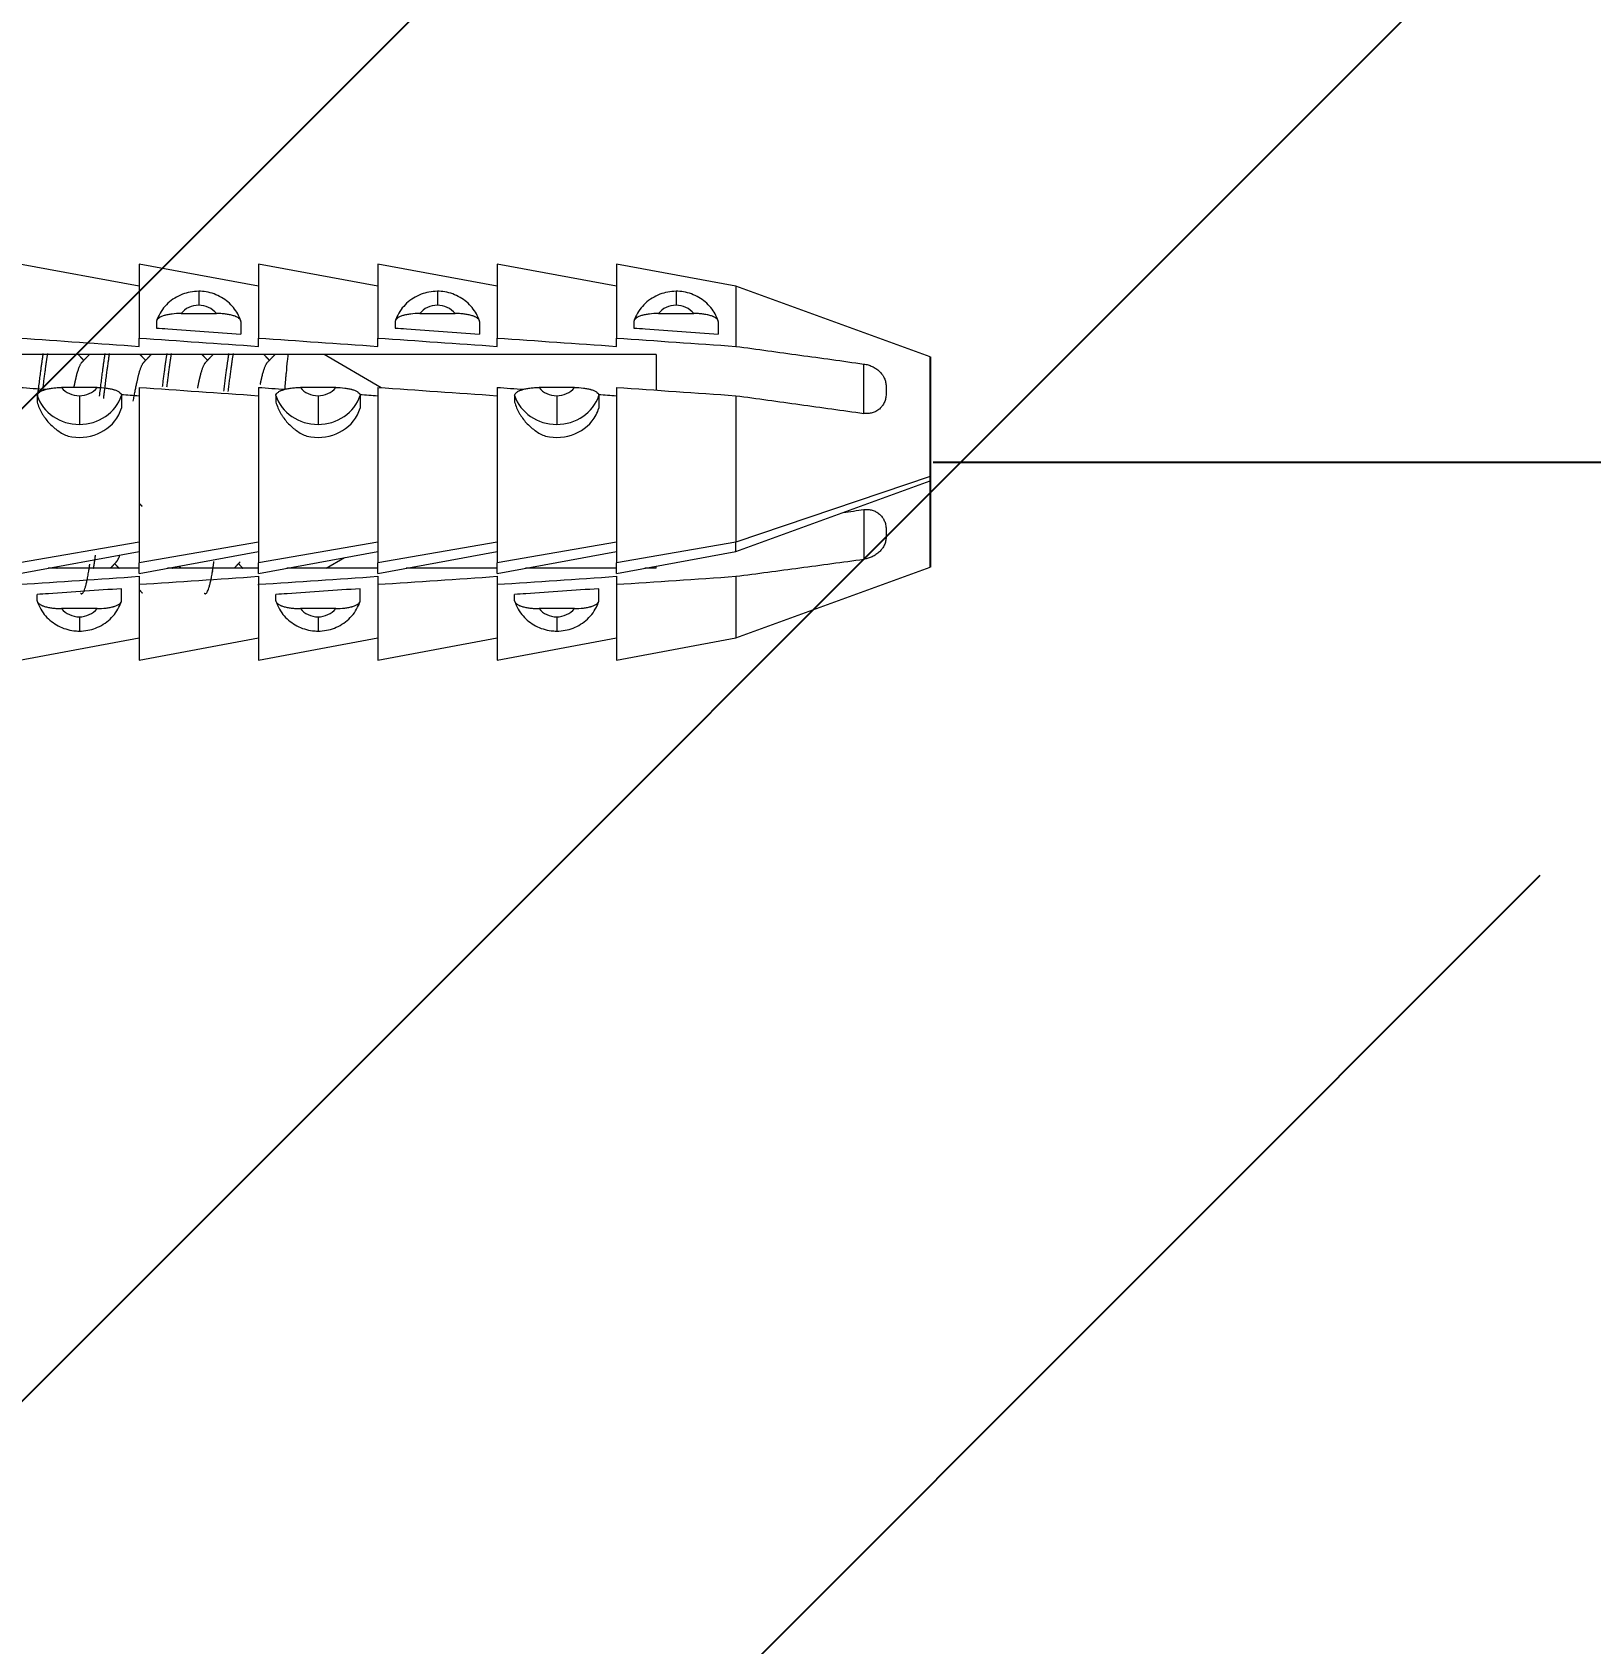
# Model space of a CAD drawing. Header units: millimetres. Extents: x 2433 to 4809, y -10272 to -6912.
# Drawn here: x 4413.46 to 4448.72, y -8231.34 to -8194.9 of the extents above; entities that cross this region are included whole.
import ezdxf

# ---------------------------------------------------------------- set-up
doc = ezdxf.new("R2010")
doc.units = ezdxf.units.MM
doc.layers.add('DIM', color=3, linetype='Continuous', lineweight=13)
doc.layers.add('hatch', color=2, linetype='Continuous')
doc.styles.add('ARIAL', font='arial.ttf')
doc.dimstyles.get("Standard").update_dxf_attribs({"dimtxt": 15, "dimasz": 15, "dimexe": 0.18, "dimexo": 0.0625, "dimgap": 4, "dimtad": 0, "dimtih": 1, "dimtoh": 1, "dimdec": 1, "dimdsep": 46, "dimtxsty": 'ARIAL', "dimcen": 0, "dimclrd": 3, "dimclre": 3, "dimclrt": 3, "dimadec": 0, "dimazin": 0, "dimtfac": 1, "dimtdec": 1, "dimtofl": 0, "dimtmove": 0, "dimatfit": 3, "dimfxl": 1, "dimtolj": 1, "dimtzin": 0, "dimarcsym": 0})

# ---------------------------------------------------------------- blocks, each defined once
blk = doc.blocks.new('*D53')
at = {"layer": 'Defpoints', "color": 0, "transparency": 16777216}
for p in [(4433.773, -8204.616), (4585.759, -8204.616), (4446.11, -9085.717)]:
    blk.add_point(p, dxfattribs=at)
at = {"layer": 'DIM', "color": 3, "lineweight": -2, "transparency": 16777216}
for p, q in [((4433.836, -8204.616), (4585.939, -8204.616)), ((4585.759, -8222.616), (4585.759, -8630.976)), ((4585.759, -9067.717), (4585.759, -8659.357)), ((4446.172, -9085.717), (4585.939, -9085.717))]:
    blk.add_line(p, q, dxfattribs=at)
at = {"layer": 'DIM', "color": 3, "transparency": 16777216}
for points in [[(4582.759, -8222.616), (4588.759, -8222.616), (4585.759, -8204.616)], [(4582.759, -9067.717), (4588.759, -9067.717), (4585.759, -9085.717)]]:
    blk.add_solid(points, dxfattribs=at)
at = {"layer": 'DIM', "color": 3, "transparency": 16777216, "insert": (4585.759, -8645.167), "char_height": 18, "attachment_point": 5, "style": 'ARIAL'}
blk.add_mtext('\\A1;881', dxfattribs=at)

msp = doc.modelspace()

# ---------------------------------------------------------------- hatches: boundary and pattern name
at = {"layer": 'hatch'}
h = msp.add_hatch(dxfattribs=at)
h.set_pattern_fill('ANSI31', color=256, scale=5)
h.set_pattern_definition([(45, (-10739.184, -4407.476), (-11.22532, 11.22532), [])])
h.paths.add_polyline_path([(4397.573, -9941.356), (4447.573, -9941.356), (4447.573, -7870.79), (4397.573, -7870.79)])

# ---------------------------------------------------------------- linework, layer by layer
at = {"linetype": 'Continuous', "lineweight": 18, "extrusion": (-1, -2.22045e-16, 0)}
for p, q in [((4415.873, -8200.638), (4413.173, -8200.138)), ((4415.873, -8200.138), (4415.873, -8201.813)), ((4418.573, -8200.638), (4415.873, -8200.138)), ((4418.573, -8200.138), (4418.573, -8201.813)), ((4421.273, -8200.638), (4418.573, -8200.138)), ((4421.273, -8200.138), (4421.273, -8201.813)), ((4423.973, -8200.638), (4421.273, -8200.138)), ((4423.973, -8200.138), (4423.973, -8201.813)), ((4426.673, -8200.638), (4423.973, -8200.138)), ((4426.673, -8200.138), (4426.673, -8201.813)), ((4429.373, -8200.638), (4426.673, -8200.138)), ((4429.373, -8200.638), (4429.373, -8202)), ((4433.773, -8202.238), (4429.373, -8200.638)), ((4416.269, -8201.441), (4416.269, -8201.586)), ((4416.823, -8201.258), (4417.623, -8201.258)), ((4418.177, -8201.441), (4418.177, -8201.721)), ((4421.669, -8201.441), (4421.669, -8201.586)), ((4422.223, -8201.258), (4423.023, -8201.258)), ((4423.577, -8201.441), (4423.577, -8201.721)), ((4427.069, -8201.441), (4427.069, -8201.586)), ((4427.623, -8201.258), (4428.423, -8201.258)), ((4428.977, -8201.441), (4428.977, -8201.721)), ((4415.873, -8202), (4415.873, -8201.813)), ((4418.573, -8202), (4418.573, -8201.813)), ((4421.273, -8202), (4421.273, -8201.813)), ((4423.973, -8202), (4423.973, -8201.813)), ((4426.673, -8202), (4426.673, -8201.813)), ((4427.573, -8202.188), (4404.573, -8202.188)), ((4421.355, -8202.935), (4420.062, -8202.188)), ((4427.573, -8202.188), (4427.573, -8202.991)), ((4433.773, -8204.94), (4433.773, -8202.238)), ((4414.923, -8202.932), (4414.123, -8202.932)), ((4415.873, -8202.929), (4415.873, -8206.893)), ((4418.573, -8202.929), (4418.573, -8206.893)), ((4420.323, -8202.932), (4419.523, -8202.932)), ((4421.273, -8202.929), (4421.273, -8206.893)), ((4423.973, -8202.929), (4423.973, -8206.893)), ((4425.723, -8202.932), (4424.923, -8202.932)), ((4426.673, -8202.929), (4426.673, -8206.893)), ((4432.773, -8202.898), (4432.773, -8203.084)), ((4413.569, -8203.115), (4413.569, -8203.26)), ((4415.477, -8203.115), (4415.477, -8203.395)), ((4418.969, -8203.115), (4418.969, -8203.26)), ((4420.877, -8203.115), (4420.877, -8203.395)), ((4424.369, -8203.115), (4424.369, -8203.26)), ((4426.277, -8203.115), (4426.277, -8203.395)), ((4429.373, -8203.116), (4429.373, -8206.428)), ((4429.373, -8206.638), (4433.773, -8205.038)), ((4433.773, -8204.94), (4433.773, -8205.038)), ((4433.773, -8206.994), (4433.773, -8205.038)), ((4432.773, -8206.127), (4432.773, -8206.314)), ((4429.373, -8206.638), (4429.373, -8206.428)), ((4413.173, -8207.138), (4415.873, -8206.638)), ((4415.873, -8207.138), (4418.573, -8206.638)), ((4415.873, -8207.138), (4415.873, -8206.893)), ((4418.573, -8207.138), (4421.273, -8206.638)), ((4418.573, -8207.138), (4418.573, -8206.893)), ((4420.106, -8207.019), (4420.525, -8206.776)), ((4421.273, -8207.138), (4423.973, -8206.638)), ((4421.273, -8207.138), (4421.273, -8206.893)), ((4423.973, -8207.138), (4426.673, -8206.638)), ((4423.973, -8207.138), (4423.973, -8206.893)), ((4426.673, -8207.138), (4429.373, -8206.638)), ((4426.673, -8207.138), (4426.673, -8206.893)), ((4415.873, -8207.019), (4413.817, -8207.019)), ((4415.873, -8207.201), (4415.873, -8207.382)), ((4418.573, -8207.019), (4416.517, -8207.019)), ((4418.573, -8207.201), (4418.573, -8207.382)), ((4421.273, -8207.019), (4419.217, -8207.019)), ((4421.273, -8207.201), (4421.273, -8207.382)), ((4423.973, -8207.019), (4421.917, -8207.019)), ((4423.973, -8207.201), (4423.973, -8207.382)), ((4426.673, -8207.019), (4424.617, -8207.019)), ((4426.673, -8207.201), (4426.673, -8207.382)), ((4427.573, -8207.019), (4427.317, -8207.019)), ((4427.573, -8207.019), (4427.573, -8206.971)), ((4429.373, -8208.594), (4433.773, -8206.994)), ((4429.373, -8207.201), (4429.373, -8208.594)), ((4413.569, -8207.752), (4413.569, -8207.612)), ((4415.477, -8207.752), (4415.477, -8207.481)), ((4415.873, -8207.382), (4415.873, -8209.094)), ((4418.573, -8207.382), (4418.573, -8209.094)), ((4418.969, -8207.752), (4418.969, -8207.612)), ((4420.877, -8207.752), (4420.877, -8207.481)), ((4421.273, -8207.382), (4421.273, -8209.094)), ((4423.973, -8207.382), (4423.973, -8209.094)), ((4424.369, -8207.752), (4424.369, -8207.612)), ((4426.277, -8207.752), (4426.277, -8207.481)), ((4426.673, -8207.382), (4426.673, -8209.094)), ((4414.923, -8207.93), (4414.123, -8207.93)), ((4420.323, -8207.93), (4419.523, -8207.93)), ((4425.723, -8207.93), (4424.923, -8207.93)), ((4413.173, -8209.094), (4415.873, -8208.594)), ((4415.873, -8209.094), (4418.573, -8208.594)), ((4418.573, -8209.094), (4421.273, -8208.594)), ((4421.273, -8209.094), (4423.973, -8208.594)), ((4423.973, -8209.094), (4426.673, -8208.594)), ((4426.673, -8209.094), (4429.373, -8208.594))]:
    msp.add_line(p, q, dxfattribs=at)
at = {"linetype": 'Continuous', "lineweight": 13, "extrusion": (-1, -2.22045e-16, 0)}
for p, q in [((4417.223, -8200.755), (4417.223, -8201.072)), ((4422.623, -8200.755), (4422.623, -8201.072)), ((4428.023, -8200.755), (4428.023, -8201.072)), ((4432.273, -8203.516), (4432.273, -8202.4)), ((4414.523, -8203.118), (4414.523, -8203.767)), ((4419.923, -8203.118), (4419.923, -8203.767)), ((4425.323, -8203.118), (4425.323, -8203.767)), ((4433.773, -8204.94), (4429.373, -8206.428)), ((4432.273, -8205.692), (4432.273, -8206.813)), ((4415.873, -8206.428), (4413.173, -8206.893)), ((4418.573, -8206.428), (4415.873, -8206.893)), ((4421.273, -8206.428), (4418.573, -8206.893)), ((4423.973, -8206.428), (4421.273, -8206.893)), ((4426.673, -8206.428), (4423.973, -8206.893)), ((4429.373, -8206.428), (4426.673, -8206.893)), ((4414.523, -8208.117), (4414.523, -8208.439)), ((4419.923, -8208.117), (4419.923, -8208.439)), ((4425.323, -8208.117), (4425.323, -8208.439))]:
    msp.add_line(p, q, dxfattribs=at)
at = {"color": 6}
msp.add_line((4433.773, -8202.238), (4433.773, -8206.994), dxfattribs=at)
at = {"linetype": 'Continuous', "lineweight": 13}
for centre, major_axis, ratio, start_param, end_param in [((4417.223, -8201.537), (-0.5, 0), 0.930053, 4.712389, 5.639684), ((4417.223, -8201.537), (-0.5, 0), 0.930053, 3.785094, 4.712389), ((4422.623, -8201.537), (-0.5, 0), 0.930053, 4.712389, 5.639684), ((4422.623, -8201.537), (-0.5, 0), 0.930053, 3.785094, 4.712389), ((4428.023, -8201.537), (-0.5, 0), 0.930053, 4.712389, 5.639684), ((4428.023, -8201.537), (-0.5, 0), 0.930053, 3.785094, 4.712389), ((4414.523, -8202.653), (-0.5, 0), 0.930053, 0.643501, 1.570796), ((4414.523, -8202.653), (-0.5, 0), 0.930053, 1.570796, 2.498092), ((4419.923, -8202.653), (-0.5, 0), 0.930053, 0.643501, 1.570796), ((4419.923, -8202.653), (-0.5, 0), 0.930053, 1.570796, 2.498092), ((4425.323, -8202.653), (-0.5, 0), 0.930053, 0.643501, 1.570796), ((4425.323, -8202.653), (-0.5, 0), 0.930053, 1.570796, 2.498092), ((4414.523, -8207.65), (0.5, 0), 0.934495, 3.785094, 4.712389), ((4414.523, -8207.65), (0.5, 0), 0.934495, 4.712389, 5.639684), ((4419.923, -8207.65), (0.5, 0), 0.934495, 3.785094, 4.712389), ((4419.923, -8207.65), (0.5, 0), 0.934495, 4.712389, 5.639684), ((4425.323, -8207.65), (0.5, 0), 0.934495, 3.785094, 4.712389), ((4425.323, -8207.65), (0.5, 0), 0.934495, 4.712389, 5.639684)]:
    msp.add_ellipse(centre, major_axis=major_axis, ratio=ratio, start_param=start_param, end_param=end_param, dxfattribs=at)
at = {"linetype": 'Continuous', "lineweight": 18}
for centre, major_axis, start_param, end_param in [((4414.523, -8202.836), (1, 0), 3.446285, 4.712389), ((4414.523, -8202.836), (1, 0), 4.712389, 5.978493), ((4419.923, -8202.836), (1, 0), 3.446285, 4.712389), ((4419.923, -8202.836), (1, 0), 4.712389, 5.978493), ((4425.323, -8202.836), (1, 0), 3.446285, 4.712389), ((4425.323, -8202.836), (1, 0), 4.712389, 5.978493), ((4414.523, -8203.13), (-1, 0), 1.316173, 2.673058), ((4419.923, -8203.13), (-1, 0), 1.316173, 2.673058), ((4425.323, -8203.13), (-1, 0), 1.316173, 2.673058)]:
    msp.add_ellipse(centre, major_axis=major_axis, ratio=0.930053, start_param=start_param, end_param=end_param, dxfattribs=at)
for points, knots in [([(4417.223, -8200.755), (4417.092, -8200.757), (4416.845, -8200.802), (4416.51, -8201.007), (4416.338, -8201.248), (4416.281, -8201.396), (4416.27, -8201.428)], [0, 0, 0, 0, 0.300257, 0.610351, 0.919568, 1, 1, 1, 1]), ([(4418.176, -8201.428), (4418.137, -8201.314), (4418.026, -8201.11), (4417.747, -8200.872), (4417.458, -8200.77), (4417.28, -8200.755), (4417.223, -8200.755)], [0, 0, 0, 0, 0.280795, 0.569643, 0.864674, 1, 1, 1, 1]), ([(4422.623, -8200.755), (4422.492, -8200.757), (4422.245, -8200.802), (4421.91, -8201.007), (4421.738, -8201.248), (4421.681, -8201.396), (4421.67, -8201.428)], [0, 0, 0, 0, 0.300257, 0.610351, 0.919568, 1, 1, 1, 1]), ([(4423.576, -8201.428), (4423.537, -8201.314), (4423.426, -8201.11), (4423.147, -8200.872), (4422.858, -8200.77), (4422.68, -8200.755), (4422.623, -8200.755)], [0, 0, 0, 0, 0.280795, 0.569643, 0.864674, 1, 1, 1, 1]), ([(4428.023, -8200.755), (4427.892, -8200.757), (4427.645, -8200.802), (4427.31, -8201.007), (4427.138, -8201.248), (4427.081, -8201.396), (4427.07, -8201.428)], [0, 0, 0, 0, 0.300257, 0.610351, 0.919568, 1, 1, 1, 1]), ([(4428.976, -8201.428), (4428.937, -8201.314), (4428.826, -8201.11), (4428.547, -8200.872), (4428.258, -8200.77), (4428.08, -8200.755), (4428.023, -8200.755)], [0, 0, 0, 0, 0.280795, 0.569643, 0.864674, 1, 1, 1, 1]), ([(4416.823, -8201.258), (4416.753, -8201.258), (4416.685, -8201.261), (4416.603, -8201.271), (4416.586, -8201.274), (4416.555, -8201.279), (4416.524, -8201.284), (4416.494, -8201.291), (4416.473, -8201.297), (4416.466, -8201.299), (4416.452, -8201.302), (4416.446, -8201.304), (4416.413, -8201.315), (4416.389, -8201.324), (4416.358, -8201.339), (4416.348, -8201.345), (4416.334, -8201.353), (4416.33, -8201.356), (4416.322, -8201.361), (4416.318, -8201.364), (4416.3, -8201.379), (4416.288, -8201.391), (4416.277, -8201.409), (4416.274, -8201.416), (4416.27, -8201.429), (4416.269, -8201.435), (4416.269, -8201.441)], [0, 0, 0, 0, 0.25, 0.25, 0.3125, 0.3125, 0.375, 0.4375, 0.4375, 0.46875, 0.46875, 0.5, 0.5, 0.625, 0.625, 0.6875, 0.6875, 0.71875, 0.71875, 0.75, 0.75, 0.875, 0.875, 0.9375, 0.9375, 1, 1, 1, 1]), ([(4418.177, -8201.441), (4418.177, -8201.429), (4418.173, -8201.416), (4418.162, -8201.397), (4418.158, -8201.391), (4418.146, -8201.379), (4418.14, -8201.373), (4418.118, -8201.356), (4418.1, -8201.345), (4418.074, -8201.332), (4418.068, -8201.33), (4418.057, -8201.325), (4418.04, -8201.318), (4418.009, -8201.307), (4417.981, -8201.299), (4417.953, -8201.291), (4417.938, -8201.288), (4417.893, -8201.279), (4417.861, -8201.273), (4417.812, -8201.267), (4417.795, -8201.266), (4417.761, -8201.263), (4417.744, -8201.261), (4417.693, -8201.259), (4417.658, -8201.258), (4417.623, -8201.258)], [0, 0, 0, 0, 0.125, 0.125, 0.1875, 0.1875, 0.25, 0.25, 0.375, 0.375, 0.40625, 0.40625, 0.4375, 0.5, 0.5625, 0.5625, 0.625, 0.625, 0.75, 0.75, 0.8125, 0.8125, 0.875, 0.875, 1, 1, 1, 1]), ([(4422.223, -8201.258), (4422.153, -8201.258), (4422.085, -8201.261), (4422.003, -8201.271), (4421.986, -8201.274), (4421.955, -8201.279), (4421.924, -8201.284), (4421.894, -8201.291), (4421.873, -8201.297), (4421.866, -8201.299), (4421.852, -8201.302), (4421.846, -8201.304), (4421.813, -8201.315), (4421.789, -8201.324), (4421.758, -8201.339), (4421.748, -8201.345), (4421.734, -8201.353), (4421.73, -8201.356), (4421.722, -8201.361), (4421.718, -8201.364), (4421.7, -8201.379), (4421.688, -8201.391), (4421.677, -8201.409), (4421.674, -8201.416), (4421.67, -8201.429), (4421.669, -8201.435), (4421.669, -8201.441)], [0, 0, 0, 0, 0.25, 0.25, 0.3125, 0.3125, 0.375, 0.4375, 0.4375, 0.46875, 0.46875, 0.5, 0.5, 0.625, 0.625, 0.6875, 0.6875, 0.71875, 0.71875, 0.75, 0.75, 0.875, 0.875, 0.9375, 0.9375, 1, 1, 1, 1]), ([(4423.577, -8201.441), (4423.577, -8201.429), (4423.573, -8201.416), (4423.562, -8201.397), (4423.558, -8201.391), (4423.546, -8201.379), (4423.54, -8201.373), (4423.518, -8201.356), (4423.5, -8201.345), (4423.474, -8201.332), (4423.468, -8201.33), (4423.457, -8201.325), (4423.44, -8201.318), (4423.409, -8201.307), (4423.381, -8201.299), (4423.353, -8201.291), (4423.338, -8201.288), (4423.293, -8201.279), (4423.261, -8201.273), (4423.212, -8201.267), (4423.195, -8201.266), (4423.161, -8201.263), (4423.144, -8201.261), (4423.093, -8201.259), (4423.058, -8201.258), (4423.023, -8201.258)], [0, 0, 0, 0, 0.125, 0.125, 0.1875, 0.1875, 0.25, 0.25, 0.375, 0.375, 0.40625, 0.40625, 0.4375, 0.5, 0.5625, 0.5625, 0.625, 0.625, 0.75, 0.75, 0.8125, 0.8125, 0.875, 0.875, 1, 1, 1, 1]), ([(4427.623, -8201.258), (4427.553, -8201.258), (4427.485, -8201.261), (4427.403, -8201.271), (4427.386, -8201.274), (4427.355, -8201.279), (4427.324, -8201.284), (4427.294, -8201.291), (4427.273, -8201.297), (4427.266, -8201.299), (4427.252, -8201.302), (4427.246, -8201.304), (4427.213, -8201.315), (4427.189, -8201.324), (4427.158, -8201.339), (4427.148, -8201.345), (4427.134, -8201.353), (4427.13, -8201.356), (4427.122, -8201.361), (4427.118, -8201.364), (4427.1, -8201.379), (4427.088, -8201.391), (4427.077, -8201.409), (4427.074, -8201.416), (4427.07, -8201.429), (4427.069, -8201.435), (4427.069, -8201.441)], [0, 0, 0, 0, 0.25, 0.25, 0.3125, 0.3125, 0.375, 0.4375, 0.4375, 0.46875, 0.46875, 0.5, 0.5, 0.625, 0.625, 0.6875, 0.6875, 0.71875, 0.71875, 0.75, 0.75, 0.875, 0.875, 0.9375, 0.9375, 1, 1, 1, 1]), ([(4428.977, -8201.441), (4428.977, -8201.429), (4428.973, -8201.416), (4428.962, -8201.397), (4428.958, -8201.391), (4428.946, -8201.379), (4428.94, -8201.373), (4428.918, -8201.356), (4428.9, -8201.345), (4428.874, -8201.332), (4428.868, -8201.33), (4428.857, -8201.325), (4428.84, -8201.318), (4428.809, -8201.307), (4428.781, -8201.299), (4428.753, -8201.291), (4428.738, -8201.288), (4428.693, -8201.279), (4428.661, -8201.273), (4428.612, -8201.267), (4428.595, -8201.266), (4428.561, -8201.263), (4428.544, -8201.261), (4428.493, -8201.259), (4428.458, -8201.258), (4428.423, -8201.258)], [0, 0, 0, 0, 0.125, 0.125, 0.1875, 0.1875, 0.25, 0.25, 0.375, 0.375, 0.40625, 0.40625, 0.4375, 0.5, 0.5625, 0.5625, 0.625, 0.625, 0.75, 0.75, 0.8125, 0.8125, 0.875, 0.875, 1, 1, 1, 1]), ([(4416.269, -8201.586), (4416.354, -8201.592), (4416.439, -8201.598), (4417.075, -8201.643), (4417.626, -8201.682), (4418.177, -8201.721)], [0, 0, 0, 0, 0.133394, 0.133394, 1, 1, 1, 1]), ([(4421.669, -8201.586), (4421.754, -8201.592), (4421.839, -8201.598), (4422.475, -8201.643), (4423.026, -8201.682), (4423.577, -8201.721)], [0, 0, 0, 0, 0.133394, 0.133394, 1, 1, 1, 1]), ([(4427.069, -8201.586), (4427.154, -8201.592), (4427.239, -8201.598), (4427.875, -8201.643), (4428.426, -8201.682), (4428.977, -8201.721)], [0, 0, 0, 0, 0.133394, 0.133394, 1, 1, 1, 1]), ([(4419.242, -8202.188), (4419.241, -8202.193), (4419.241, -8202.199), (4419.235, -8202.243), (4419.231, -8202.284), (4419.218, -8202.413), (4419.209, -8202.506), (4419.197, -8202.632), (4419.195, -8202.658), (4419.19, -8202.71), (4419.188, -8202.737), (4419.181, -8202.817), (4419.176, -8202.882), (4419.17, -8202.949), (4419.169, -8202.96)], [0, 0, 0, 0, 0.025694, 0.025694, 0.213241, 0.213241, 0.588334, 0.588334, 0.682108, 0.682108, 0.775881, 0.775881, 0.963428, 1, 1, 1, 1]), ([(4429.373, -8202), (4429.857, -8202.066), (4430.341, -8202.132), (4431.308, -8202.265), (4431.791, -8202.332), (4432.273, -8202.4)], [0, 0, 0, 0, 0.5, 0.5, 1, 1, 1, 1]), ([(4432.273, -8202.4), (4432.305, -8202.404), (4432.336, -8202.411), (4432.382, -8202.425), (4432.398, -8202.43), (4432.428, -8202.442), (4432.444, -8202.448), (4432.489, -8202.469), (4432.518, -8202.485), (4432.559, -8202.513), (4432.572, -8202.523), (4432.598, -8202.543), (4432.611, -8202.554), (4432.646, -8202.588), (4432.667, -8202.612), (4432.691, -8202.645), (4432.696, -8202.651), (4432.704, -8202.665), (4432.717, -8202.685), (4432.735, -8202.72), (4432.746, -8202.748), (4432.756, -8202.778), (4432.76, -8202.793), (4432.77, -8202.837), (4432.773, -8202.868), (4432.773, -8202.898)], [0, 0, 0, 0, 0.125, 0.125, 0.1875, 0.1875, 0.25, 0.25, 0.375, 0.375, 0.4375, 0.4375, 0.5, 0.5, 0.625, 0.625, 0.65625, 0.65625, 0.6875, 0.75, 0.8125, 0.8125, 0.875, 0.875, 1, 1, 1, 1]), ([(4413.569, -8203.115), (4413.569, -8203.103), (4413.573, -8203.09), (4413.584, -8203.071), (4413.589, -8203.065), (4413.6, -8203.053), (4413.607, -8203.047), (4413.629, -8203.03), (4413.646, -8203.019), (4413.673, -8203.006), (4413.678, -8203.004), (4413.689, -8202.999), (4413.707, -8202.992), (4413.738, -8202.981), (4413.765, -8202.973), (4413.794, -8202.965), (4413.808, -8202.962), (4413.854, -8202.953), (4413.885, -8202.947), (4413.935, -8202.941), (4413.952, -8202.94), (4413.985, -8202.937), (4414.002, -8202.935), (4414.054, -8202.933), (4414.088, -8202.932), (4414.123, -8202.932)], [0, 0, 0, 0, 0.125, 0.125, 0.1875, 0.1875, 0.25, 0.25, 0.375, 0.375, 0.40625, 0.40625, 0.4375, 0.5, 0.5625, 0.5625, 0.625, 0.625, 0.75, 0.75, 0.8125, 0.8125, 0.875, 0.875, 1, 1, 1, 1]), ([(4414.923, -8202.932), (4414.993, -8202.932), (4415.061, -8202.935), (4415.144, -8202.945), (4415.16, -8202.948), (4415.192, -8202.953), (4415.223, -8202.958), (4415.252, -8202.965), (4415.273, -8202.971), (4415.28, -8202.973), (4415.294, -8202.977), (4415.301, -8202.979), (4415.334, -8202.989), (4415.358, -8202.998), (4415.389, -8203.013), (4415.399, -8203.019), (4415.412, -8203.027), (4415.417, -8203.03), (4415.425, -8203.035), (4415.429, -8203.038), (4415.447, -8203.053), (4415.458, -8203.065), (4415.47, -8203.083), (4415.472, -8203.09), (4415.476, -8203.103), (4415.477, -8203.109), (4415.477, -8203.115)], [0, 0, 0, 0, 0.25, 0.25, 0.3125, 0.3125, 0.375, 0.4375, 0.4375, 0.46875, 0.46875, 0.5, 0.5, 0.625, 0.625, 0.6875, 0.6875, 0.71875, 0.71875, 0.75, 0.75, 0.875, 0.875, 0.9375, 0.9375, 1, 1, 1, 1]), ([(4418.969, -8203.115), (4418.969, -8203.103), (4418.973, -8203.09), (4418.984, -8203.071), (4418.989, -8203.065), (4419, -8203.053), (4419.007, -8203.047), (4419.029, -8203.03), (4419.046, -8203.019), (4419.073, -8203.006), (4419.078, -8203.004), (4419.089, -8202.999), (4419.107, -8202.992), (4419.138, -8202.981), (4419.165, -8202.973), (4419.194, -8202.965), (4419.208, -8202.962), (4419.254, -8202.953), (4419.285, -8202.947), (4419.335, -8202.941), (4419.352, -8202.94), (4419.385, -8202.937), (4419.402, -8202.935), (4419.454, -8202.933), (4419.488, -8202.932), (4419.523, -8202.932)], [0, 0, 0, 0, 0.125, 0.125, 0.1875, 0.1875, 0.25, 0.25, 0.375, 0.375, 0.40625, 0.40625, 0.4375, 0.5, 0.5625, 0.5625, 0.625, 0.625, 0.75, 0.75, 0.8125, 0.8125, 0.875, 0.875, 1, 1, 1, 1]), ([(4420.323, -8202.932), (4420.393, -8202.932), (4420.461, -8202.935), (4420.544, -8202.945), (4420.56, -8202.948), (4420.592, -8202.953), (4420.623, -8202.958), (4420.652, -8202.965), (4420.673, -8202.971), (4420.68, -8202.973), (4420.694, -8202.977), (4420.701, -8202.979), (4420.734, -8202.989), (4420.758, -8202.998), (4420.789, -8203.013), (4420.799, -8203.019), (4420.812, -8203.027), (4420.817, -8203.03), (4420.825, -8203.035), (4420.829, -8203.038), (4420.847, -8203.053), (4420.858, -8203.065), (4420.87, -8203.083), (4420.872, -8203.09), (4420.876, -8203.103), (4420.877, -8203.109), (4420.877, -8203.115)], [0, 0, 0, 0, 0.25, 0.25, 0.3125, 0.3125, 0.375, 0.4375, 0.4375, 0.46875, 0.46875, 0.5, 0.5, 0.625, 0.625, 0.6875, 0.6875, 0.71875, 0.71875, 0.75, 0.75, 0.875, 0.875, 0.9375, 0.9375, 1, 1, 1, 1]), ([(4424.369, -8203.115), (4424.369, -8203.103), (4424.373, -8203.09), (4424.384, -8203.071), (4424.389, -8203.065), (4424.4, -8203.053), (4424.407, -8203.047), (4424.429, -8203.03), (4424.446, -8203.019), (4424.473, -8203.006), (4424.478, -8203.004), (4424.489, -8202.999), (4424.507, -8202.992), (4424.538, -8202.981), (4424.565, -8202.973), (4424.594, -8202.965), (4424.608, -8202.962), (4424.654, -8202.953), (4424.685, -8202.947), (4424.735, -8202.941), (4424.752, -8202.94), (4424.785, -8202.937), (4424.802, -8202.935), (4424.854, -8202.933), (4424.888, -8202.932), (4424.923, -8202.932)], [0, 0, 0, 0, 0.125, 0.125, 0.1875, 0.1875, 0.25, 0.25, 0.375, 0.375, 0.40625, 0.40625, 0.4375, 0.5, 0.5625, 0.5625, 0.625, 0.625, 0.75, 0.75, 0.8125, 0.8125, 0.875, 0.875, 1, 1, 1, 1]), ([(4425.723, -8202.932), (4425.793, -8202.932), (4425.861, -8202.935), (4425.944, -8202.945), (4425.96, -8202.948), (4425.992, -8202.953), (4426.023, -8202.958), (4426.052, -8202.965), (4426.073, -8202.971), (4426.08, -8202.973), (4426.094, -8202.977), (4426.101, -8202.979), (4426.134, -8202.989), (4426.158, -8202.998), (4426.189, -8203.013), (4426.199, -8203.019), (4426.212, -8203.027), (4426.217, -8203.03), (4426.225, -8203.035), (4426.229, -8203.038), (4426.247, -8203.053), (4426.258, -8203.065), (4426.27, -8203.083), (4426.272, -8203.09), (4426.276, -8203.103), (4426.277, -8203.109), (4426.277, -8203.115)], [0, 0, 0, 0, 0.25, 0.25, 0.3125, 0.3125, 0.375, 0.4375, 0.4375, 0.46875, 0.46875, 0.5, 0.5, 0.625, 0.625, 0.6875, 0.6875, 0.71875, 0.71875, 0.75, 0.75, 0.875, 0.875, 0.9375, 0.9375, 1, 1, 1, 1]), ([(4413.569, -8203.26), (4413.582, -8203.304), (4413.598, -8203.347), (4413.634, -8203.43), (4413.654, -8203.47), (4413.687, -8203.529), (4413.699, -8203.549), (4413.724, -8203.587), (4413.737, -8203.606), (4413.776, -8203.661), (4413.805, -8203.696), (4413.865, -8203.762), (4413.897, -8203.794), (4413.947, -8203.838), (4413.964, -8203.853), (4414, -8203.88), (4414.018, -8203.894), (4414.073, -8203.932), (4414.11, -8203.955), (4414.189, -8203.997), (4414.229, -8204.015), (4414.271, -8204.03)], [0, 0, 0, 0, 0.125, 0.125, 0.25, 0.25, 0.3125, 0.3125, 0.375, 0.375, 0.5, 0.5, 0.625, 0.625, 0.6875, 0.6875, 0.75, 0.75, 0.875, 0.875, 1, 1, 1, 1]), ([(4418.969, -8203.26), (4418.982, -8203.304), (4418.998, -8203.347), (4419.034, -8203.43), (4419.054, -8203.47), (4419.087, -8203.529), (4419.099, -8203.549), (4419.124, -8203.587), (4419.137, -8203.606), (4419.176, -8203.661), (4419.205, -8203.696), (4419.265, -8203.762), (4419.297, -8203.794), (4419.347, -8203.838), (4419.364, -8203.853), (4419.4, -8203.88), (4419.418, -8203.894), (4419.473, -8203.932), (4419.51, -8203.955), (4419.589, -8203.997), (4419.629, -8204.015), (4419.671, -8204.03)], [0, 0, 0, 0, 0.125, 0.125, 0.25, 0.25, 0.3125, 0.3125, 0.375, 0.375, 0.5, 0.5, 0.625, 0.625, 0.6875, 0.6875, 0.75, 0.75, 0.875, 0.875, 1, 1, 1, 1]), ([(4424.369, -8203.26), (4424.382, -8203.304), (4424.398, -8203.347), (4424.434, -8203.43), (4424.454, -8203.47), (4424.487, -8203.529), (4424.499, -8203.549), (4424.524, -8203.587), (4424.537, -8203.606), (4424.576, -8203.661), (4424.605, -8203.696), (4424.665, -8203.762), (4424.697, -8203.794), (4424.747, -8203.838), (4424.764, -8203.853), (4424.8, -8203.88), (4424.818, -8203.894), (4424.873, -8203.932), (4424.91, -8203.955), (4424.989, -8203.997), (4425.029, -8204.015), (4425.071, -8204.03)], [0, 0, 0, 0, 0.125, 0.125, 0.25, 0.25, 0.3125, 0.3125, 0.375, 0.375, 0.5, 0.5, 0.625, 0.625, 0.6875, 0.6875, 0.75, 0.75, 0.875, 0.875, 1, 1, 1, 1]), ([(4429.373, -8203.116), (4429.857, -8203.182), (4430.341, -8203.248), (4431.308, -8203.381), (4431.791, -8203.448), (4432.273, -8203.516)], [0, 0, 0, 0, 0.5, 0.5, 1, 1, 1, 1]), ([(4432.773, -8203.084), (4432.773, -8203.116), (4432.77, -8203.147), (4432.76, -8203.193), (4432.756, -8203.208), (4432.746, -8203.238), (4432.741, -8203.253), (4432.721, -8203.296), (4432.705, -8203.323), (4432.682, -8203.354), (4432.677, -8203.36), (4432.667, -8203.372), (4432.662, -8203.378), (4432.646, -8203.396), (4432.635, -8203.407), (4432.599, -8203.437), (4432.574, -8203.455), (4432.518, -8203.485), (4432.489, -8203.496), (4432.444, -8203.509), (4432.429, -8203.512), (4432.398, -8203.517), (4432.383, -8203.519), (4432.336, -8203.522), (4432.305, -8203.52), (4432.273, -8203.516)], [0, 0, 0, 0, 0.125, 0.125, 0.1875, 0.1875, 0.25, 0.25, 0.375, 0.375, 0.40625, 0.40625, 0.4375, 0.4375, 0.5, 0.5, 0.625, 0.625, 0.75, 0.75, 0.8125, 0.8125, 0.875, 0.875, 1, 1, 1, 1]), ([(4432.273, -8205.692), (4432.305, -8205.688), (4432.336, -8205.687), (4432.382, -8205.69), (4432.398, -8205.691), (4432.428, -8205.697), (4432.444, -8205.7), (4432.489, -8205.713), (4432.518, -8205.724), (4432.559, -8205.747), (4432.572, -8205.755), (4432.598, -8205.773), (4432.611, -8205.782), (4432.646, -8205.813), (4432.667, -8205.836), (4432.691, -8205.868), (4432.696, -8205.875), (4432.704, -8205.888), (4432.717, -8205.908), (4432.735, -8205.943), (4432.746, -8205.972), (4432.756, -8206.002), (4432.76, -8206.017), (4432.77, -8206.064), (4432.773, -8206.095), (4432.773, -8206.127)], [0, 0, 0, 0, 0.125, 0.125, 0.1875, 0.1875, 0.25, 0.25, 0.375, 0.375, 0.4375, 0.4375, 0.5, 0.5, 0.625, 0.625, 0.65625, 0.65625, 0.6875, 0.75, 0.8125, 0.8125, 0.875, 0.875, 1, 1, 1, 1]), ([(4432.773, -8206.314), (4432.773, -8206.345), (4432.77, -8206.375), (4432.76, -8206.42), (4432.756, -8206.435), (4432.746, -8206.464), (4432.741, -8206.479), (4432.721, -8206.521), (4432.705, -8206.549), (4432.682, -8206.581), (4432.677, -8206.588), (4432.667, -8206.6), (4432.662, -8206.607), (4432.646, -8206.625), (4432.635, -8206.637), (4432.599, -8206.671), (4432.574, -8206.691), (4432.518, -8206.729), (4432.489, -8206.745), (4432.444, -8206.766), (4432.429, -8206.772), (4432.398, -8206.784), (4432.383, -8206.789), (4432.336, -8206.803), (4432.305, -8206.809), (4432.273, -8206.813)], [0, 0, 0, 0, 0.125, 0.125, 0.1875, 0.1875, 0.25, 0.25, 0.375, 0.375, 0.40625, 0.40625, 0.4375, 0.4375, 0.5, 0.5, 0.625, 0.625, 0.75, 0.75, 0.8125, 0.8125, 0.875, 0.875, 1, 1, 1, 1]), ([(4429.373, -8207.201), (4429.857, -8207.137), (4430.341, -8207.073), (4431.308, -8206.944), (4431.791, -8206.879), (4432.273, -8206.813)], [0, 0, 0, 0, 0.5, 0.5, 1, 1, 1, 1]), ([(4415.477, -8207.481), (4414.926, -8207.519), (4414.375, -8207.557), (4413.739, -8207.6), (4413.654, -8207.606), (4413.569, -8207.612)], [0, 0, 0, 0, 0.866606, 0.866606, 1, 1, 1, 1]), ([(4420.877, -8207.481), (4420.326, -8207.519), (4419.775, -8207.557), (4419.139, -8207.6), (4419.054, -8207.606), (4418.969, -8207.612)], [0, 0, 0, 0, 0.866606, 0.866606, 1, 1, 1, 1]), ([(4426.277, -8207.481), (4425.726, -8207.519), (4425.175, -8207.557), (4424.539, -8207.6), (4424.454, -8207.606), (4424.369, -8207.612)], [0, 0, 0, 0, 0.866606, 0.866606, 1, 1, 1, 1]), ([(4413.569, -8207.752), (4413.569, -8207.765), (4413.573, -8207.777), (4413.584, -8207.795), (4413.589, -8207.801), (4413.6, -8207.813), (4413.607, -8207.818), (4413.629, -8207.835), (4413.646, -8207.846), (4413.673, -8207.858), (4413.678, -8207.86), (4413.689, -8207.865), (4413.707, -8207.872), (4413.738, -8207.883), (4413.765, -8207.89), (4413.794, -8207.898), (4413.808, -8207.901), (4413.854, -8207.91), (4413.885, -8207.915), (4413.935, -8207.921), (4413.952, -8207.923), (4413.985, -8207.925), (4414.002, -8207.927), (4414.054, -8207.929), (4414.088, -8207.93), (4414.123, -8207.93)], [0, 0, 0, 0, 0.125, 0.125, 0.1875, 0.1875, 0.25, 0.25, 0.375, 0.375, 0.40625, 0.40625, 0.4375, 0.5, 0.5625, 0.5625, 0.625, 0.625, 0.75, 0.75, 0.8125, 0.8125, 0.875, 0.875, 1, 1, 1, 1]), ([(4413.57, -8207.764), (4413.614, -8207.892), (4413.735, -8208.105), (4414.035, -8208.342), (4414.316, -8208.429), (4414.48, -8208.439), (4414.523, -8208.439)], [0, 0, 0, 0, 0.311271, 0.602146, 0.898228, 1, 1, 1, 1]), ([(4414.523, -8208.439), (4414.655, -8208.438), (4414.902, -8208.393), (4415.236, -8208.186), (4415.408, -8207.945), (4415.466, -8207.796), (4415.477, -8207.764)], [0, 0, 0, 0, 0.30059, 0.609885, 0.91828, 1, 1, 1, 1]), ([(4414.923, -8207.93), (4414.993, -8207.93), (4415.061, -8207.927), (4415.144, -8207.917), (4415.16, -8207.915), (4415.192, -8207.91), (4415.223, -8207.904), (4415.252, -8207.898), (4415.273, -8207.892), (4415.28, -8207.891), (4415.294, -8207.887), (4415.301, -8207.885), (4415.334, -8207.875), (4415.358, -8207.866), (4415.389, -8207.851), (4415.399, -8207.846), (4415.412, -8207.838), (4415.417, -8207.835), (4415.425, -8207.83), (4415.429, -8207.827), (4415.447, -8207.813), (4415.458, -8207.801), (4415.47, -8207.783), (4415.472, -8207.777), (4415.476, -8207.765), (4415.477, -8207.758), (4415.477, -8207.752)], [0, 0, 0, 0, 0.25, 0.25, 0.3125, 0.3125, 0.375, 0.4375, 0.4375, 0.46875, 0.46875, 0.5, 0.5, 0.625, 0.625, 0.6875, 0.6875, 0.71875, 0.71875, 0.75, 0.75, 0.875, 0.875, 0.9375, 0.9375, 1, 1, 1, 1]), ([(4418.969, -8207.752), (4418.969, -8207.765), (4418.973, -8207.777), (4418.984, -8207.795), (4418.989, -8207.801), (4419, -8207.813), (4419.007, -8207.818), (4419.029, -8207.835), (4419.046, -8207.846), (4419.073, -8207.858), (4419.078, -8207.86), (4419.089, -8207.865), (4419.107, -8207.872), (4419.138, -8207.883), (4419.165, -8207.89), (4419.194, -8207.898), (4419.208, -8207.901), (4419.254, -8207.91), (4419.285, -8207.915), (4419.335, -8207.921), (4419.352, -8207.923), (4419.385, -8207.925), (4419.402, -8207.927), (4419.454, -8207.929), (4419.488, -8207.93), (4419.523, -8207.93)], [0, 0, 0, 0, 0.125, 0.125, 0.1875, 0.1875, 0.25, 0.25, 0.375, 0.375, 0.40625, 0.40625, 0.4375, 0.5, 0.5625, 0.5625, 0.625, 0.625, 0.75, 0.75, 0.8125, 0.8125, 0.875, 0.875, 1, 1, 1, 1]), ([(4418.97, -8207.764), (4419.014, -8207.892), (4419.135, -8208.105), (4419.435, -8208.342), (4419.716, -8208.429), (4419.88, -8208.439), (4419.923, -8208.439)], [0, 0, 0, 0, 0.311271, 0.602146, 0.898228, 1, 1, 1, 1]), ([(4419.923, -8208.439), (4420.055, -8208.438), (4420.302, -8208.393), (4420.636, -8208.186), (4420.808, -8207.945), (4420.866, -8207.796), (4420.877, -8207.764)], [0, 0, 0, 0, 0.30059, 0.609885, 0.91828, 1, 1, 1, 1]), ([(4420.323, -8207.93), (4420.393, -8207.93), (4420.461, -8207.927), (4420.544, -8207.917), (4420.56, -8207.915), (4420.592, -8207.91), (4420.623, -8207.904), (4420.652, -8207.898), (4420.673, -8207.892), (4420.68, -8207.891), (4420.694, -8207.887), (4420.701, -8207.885), (4420.734, -8207.875), (4420.758, -8207.866), (4420.789, -8207.851), (4420.799, -8207.846), (4420.812, -8207.838), (4420.817, -8207.835), (4420.825, -8207.83), (4420.829, -8207.827), (4420.847, -8207.813), (4420.858, -8207.801), (4420.87, -8207.783), (4420.872, -8207.777), (4420.876, -8207.765), (4420.877, -8207.758), (4420.877, -8207.752)], [0, 0, 0, 0, 0.25, 0.25, 0.3125, 0.3125, 0.375, 0.4375, 0.4375, 0.46875, 0.46875, 0.5, 0.5, 0.625, 0.625, 0.6875, 0.6875, 0.71875, 0.71875, 0.75, 0.75, 0.875, 0.875, 0.9375, 0.9375, 1, 1, 1, 1]), ([(4424.369, -8207.752), (4424.369, -8207.765), (4424.373, -8207.777), (4424.384, -8207.795), (4424.389, -8207.801), (4424.4, -8207.813), (4424.407, -8207.818), (4424.429, -8207.835), (4424.446, -8207.846), (4424.473, -8207.858), (4424.478, -8207.86), (4424.489, -8207.865), (4424.507, -8207.872), (4424.538, -8207.883), (4424.565, -8207.89), (4424.594, -8207.898), (4424.608, -8207.901), (4424.654, -8207.91), (4424.685, -8207.915), (4424.735, -8207.921), (4424.752, -8207.923), (4424.785, -8207.925), (4424.802, -8207.927), (4424.854, -8207.929), (4424.888, -8207.93), (4424.923, -8207.93)], [0, 0, 0, 0, 0.125, 0.125, 0.1875, 0.1875, 0.25, 0.25, 0.375, 0.375, 0.40625, 0.40625, 0.4375, 0.5, 0.5625, 0.5625, 0.625, 0.625, 0.75, 0.75, 0.8125, 0.8125, 0.875, 0.875, 1, 1, 1, 1]), ([(4424.37, -8207.764), (4424.414, -8207.892), (4424.535, -8208.105), (4424.835, -8208.342), (4425.116, -8208.429), (4425.28, -8208.439), (4425.323, -8208.439)], [0, 0, 0, 0, 0.311271, 0.602146, 0.898228, 1, 1, 1, 1]), ([(4425.323, -8208.439), (4425.455, -8208.438), (4425.702, -8208.393), (4426.036, -8208.186), (4426.208, -8207.945), (4426.266, -8207.796), (4426.277, -8207.764)], [0, 0, 0, 0, 0.30059, 0.609885, 0.91828, 1, 1, 1, 1]), ([(4425.723, -8207.93), (4425.793, -8207.93), (4425.861, -8207.927), (4425.944, -8207.917), (4425.96, -8207.915), (4425.992, -8207.91), (4426.023, -8207.904), (4426.052, -8207.898), (4426.073, -8207.892), (4426.08, -8207.891), (4426.094, -8207.887), (4426.101, -8207.885), (4426.134, -8207.875), (4426.158, -8207.866), (4426.189, -8207.851), (4426.199, -8207.846), (4426.212, -8207.838), (4426.217, -8207.835), (4426.225, -8207.83), (4426.229, -8207.827), (4426.247, -8207.813), (4426.258, -8207.801), (4426.27, -8207.783), (4426.272, -8207.777), (4426.276, -8207.765), (4426.277, -8207.758), (4426.277, -8207.752)], [0, 0, 0, 0, 0.25, 0.25, 0.3125, 0.3125, 0.375, 0.4375, 0.4375, 0.46875, 0.46875, 0.5, 0.5, 0.625, 0.625, 0.6875, 0.6875, 0.71875, 0.71875, 0.75, 0.75, 0.875, 0.875, 0.9375, 0.9375, 1, 1, 1, 1])]:
    msp.add_open_spline(points, degree=3, knots=knots, dxfattribs=at)
for points, degree in [([(4413.173, -8201.813), (4414.073, -8201.875), (4414.973, -8201.937), (4415.873, -8202)], 3), ([(4415.873, -8201.813), (4416.773, -8201.875), (4417.673, -8201.937), (4418.573, -8202)], 3), ([(4418.573, -8201.813), (4419.473, -8201.875), (4420.373, -8201.937), (4421.273, -8202)], 3), ([(4421.273, -8201.813), (4422.173, -8201.875), (4423.073, -8201.937), (4423.973, -8202)], 3), ([(4423.973, -8201.813), (4424.873, -8201.875), (4425.773, -8201.937), (4426.673, -8202)], 3), ([(4426.673, -8201.813), (4427.573, -8201.875), (4428.473, -8201.937), (4429.373, -8202)], 3), ([(4414.623, -8202.317), (4414.562, -8202.253), (4414.502, -8202.188)], 2), ([(4414.745, -8202.188), (4414.664, -8202.275), (4414.582, -8202.361)], 2), ([(4416.023, -8202.317), (4415.962, -8202.253), (4415.902, -8202.188)], 2), ([(4416.145, -8202.188), (4416.065, -8202.273), (4415.985, -8202.358)], 2), ([(4417.423, -8202.317), (4417.362, -8202.253), (4417.302, -8202.188)], 2), ([(4417.545, -8202.188), (4417.463, -8202.275), (4417.381, -8202.362)], 2), ([(4418.823, -8202.317), (4418.763, -8202.253), (4418.702, -8202.188)], 2), ([(4418.945, -8202.188), (4418.866, -8202.272), (4418.786, -8202.357)], 2), ([(4413.173, -8202.929), (4413.375, -8202.943), (4413.577, -8202.957), (4413.778, -8202.971)], 3), ([(4415.873, -8202.929), (4416.773, -8202.991), (4417.673, -8203.053), (4418.573, -8203.116)], 3), ([(4418.573, -8202.929), (4418.775, -8202.943), (4418.977, -8202.957), (4419.178, -8202.971)], 3), ([(4421.273, -8202.929), (4422.173, -8202.991), (4423.073, -8203.053), (4423.973, -8203.116)], 3), ([(4423.973, -8202.929), (4424.175, -8202.943), (4424.377, -8202.957), (4424.578, -8202.971)], 3), ([(4426.673, -8202.929), (4427.573, -8202.991), (4428.473, -8203.053), (4429.373, -8203.116)], 3), ([(4415.471, -8203.088), (4415.605, -8203.097), (4415.739, -8203.107), (4415.873, -8203.116)], 3), ([(4420.871, -8203.088), (4421.005, -8203.097), (4421.139, -8203.107), (4421.273, -8203.116)], 3), ([(4426.271, -8203.088), (4426.405, -8203.097), (4426.539, -8203.107), (4426.673, -8203.116)], 3), ([(4415.416, -8203.55), (4415.44, -8203.501), (4415.461, -8203.449), (4415.477, -8203.395)], 3), ([(4420.816, -8203.55), (4420.84, -8203.501), (4420.861, -8203.449), (4420.877, -8203.395)], 3), ([(4426.216, -8203.55), (4426.24, -8203.501), (4426.261, -8203.449), (4426.277, -8203.395)], 3), ([(4415.873, -8205.544), (4415.91, -8205.584), (4415.947, -8205.623)], 2), ([(4431.801, -8205.756), (4431.959, -8205.735), (4432.116, -8205.713), (4432.273, -8205.692)], 3), ([(4415.225, -8207.019), (4415.293, -8206.947), (4415.36, -8206.876)], 2), ([(4415.323, -8206.915), (4415.372, -8206.967), (4415.421, -8207.018)], 2), ([(4418.025, -8207.018), (4418.095, -8206.945), (4418.164, -8206.871)], 2), ([(4418.123, -8206.915), (4418.172, -8206.967), (4418.221, -8207.019)], 2), ([(4413.173, -8207.382), (4414.073, -8207.322), (4414.973, -8207.262), (4415.873, -8207.201)], 3), ([(4413.991, -8206.986), (4414.006, -8207.002), (4414.021, -8207.019)], 2), ([(4415.873, -8207.382), (4416.773, -8207.322), (4417.673, -8207.262), (4418.573, -8207.201)], 3), ([(4416.625, -8207.018), (4416.637, -8207.006), (4416.648, -8206.994)], 2), ([(4416.776, -8206.971), (4416.799, -8206.995), (4416.821, -8207.019)], 2), ([(4418.573, -8207.382), (4419.473, -8207.322), (4420.373, -8207.262), (4421.273, -8207.201)], 3), ([(4421.273, -8207.382), (4422.173, -8207.322), (4423.073, -8207.262), (4423.973, -8207.201)], 3), ([(4423.973, -8207.382), (4424.873, -8207.322), (4425.773, -8207.262), (4426.673, -8207.201)], 3), ([(4426.673, -8207.382), (4427.573, -8207.322), (4428.473, -8207.262), (4429.373, -8207.201)], 3), ([(4415.873, -8207.5), (4415.91, -8207.54), (4415.947, -8207.579)], 2), ([(4418.564, -8207.383), (4418.568, -8207.388), (4418.573, -8207.394)], 2)]:
    msp.add_open_spline(points, degree=degree, dxfattribs=at)
for points, weights, knots in [([(4413.577, -8203.156), (4413.64, -8202.617), (4413.698, -8202.224), (4413.703, -8202.193), (4413.708, -8202.163)], [0.967342062395, 0.947600566354, 1, 0.995665891543, 0.991825329611], [0, 0, 0, 0.923606, 0.923606, 1, 1, 1]), ([(4413.706, -8202.911), (4413.754, -8202.52), (4413.798, -8202.224), (4413.803, -8202.193), (4413.808, -8202.163)], [0.962040714053, 0.959979639535, 1, 0.995665891543, 0.991825329611], [0, 0, 0, 0.902285, 0.902285, 1, 1, 1]), ([(4414.981, -8203.123), (4415.042, -8202.604), (4415.098, -8202.224), (4415.103, -8202.193), (4415.108, -8202.163)], [0.966153882923, 0.949275238417, 1, 0.995665891543, 0.991825329611], [0, 0, 0, 0.921282, 0.921282, 1, 1, 1]), ([(4415.074, -8203.178), (4415.138, -8202.625), (4415.198, -8202.224), (4415.203, -8202.193), (4415.208, -8202.163)], [0.968171032308, 0.946539654487, 1, 0.995665891543, 0.991825329611], [0, 0, 0, 0.925008, 0.925008, 1, 1, 1]), ([(4416.406, -8202.911), (4416.454, -8202.52), (4416.498, -8202.224), (4416.503, -8202.193), (4416.508, -8202.163)], [0.962040714053, 0.959979639535, 1, 0.995665891543, 0.99182532961], [0, 0, 0, 0.902285, 0.902285, 1, 1, 1]), ([(4416.505, -8202.918), (4416.554, -8202.523), (4416.598, -8202.224), (4416.603, -8202.193), (4416.608, -8202.163)], [0.962084305416, 0.959594303783, 1, 0.995665891543, 0.991825329611], [0, 0, 0, 0.903126, 0.903126, 1, 1, 1]), ([(4417.793, -8203.016), (4417.848, -8202.562), (4417.898, -8202.224), (4417.903, -8202.193), (4417.908, -8202.163)], [0.963350132045, 0.954613180993, 1, 0.995665891543, 0.991825329611], [0, 0, 0, 0.912831, 0.912831, 1, 1, 1]), ([(4417.892, -8203.024), (4417.947, -8202.565), (4417.998, -8202.224), (4418.003, -8202.193), (4418.008, -8202.163)], [0.963502404999, 0.954227801795, 1, 0.995665891543, 0.991825329611], [0, 0, 0, 0.913502, 0.913502, 1, 1, 1]), ([(4414.405, -8202.916), (4414.427, -8202.809), (4414.448, -8202.719), (4414.519, -8202.409), (4414.594, -8202.35)], [0.971218424878, 0.980731996458, 1, 0.937191215164, 0.978032436238], [0, 0, 0, 0.234756, 0.234756, 1, 1, 1]), ([(4415.742, -8203.238), (4415.797, -8202.94), (4415.848, -8202.719), (4415.921, -8202.402), (4415.997, -8202.347)], [0.963488947787, 0.954261080743, 1, 0.93582116339, 0.979863497892], [0, 0, 0, 0.416119, 0.416119, 1, 1, 1]), ([(4417.199, -8202.949), (4417.224, -8202.823), (4417.248, -8202.719), (4417.313, -8202.437), (4417.382, -8202.362)], [0.968605755478, 0.977868014996, 1, 0.94258599771, 0.971781228592], [0, 0, 0, 0.278229, 0.278229, 1, 1, 1]), ([(4418.617, -8202.859), (4418.633, -8202.785), (4418.648, -8202.719), (4418.713, -8202.436), (4418.782, -8202.361)], [0.97705786033, 0.985927225359, 1, 0.942300753485, 0.972073461839], [0, 0, 0, 0.196076, 0.196076, 1, 1, 1]), ([(4414.551, -8207.583), (4414.562, -8207.594), (4414.573, -8207.594), (4414.661, -8207.594), (4414.748, -8207.008), (4414.754, -8206.969), (4414.76, -8206.927)], [0.98225679291, 0.98974751308, 1, 0.923879532511, 1, 0.994481285812, 0.989762782324], [0, 0, 0, 0.111571, 0.111571, 0.939943, 0.939943, 1, 1, 1]), ([(4414.846, -8207.026), (4414.847, -8207.017), (4414.848, -8207.008), (4414.868, -8206.877), (4414.889, -8206.723)], [0.997520212737, 0.998739224265, 1, 0.981826237395, 0.972330446907], [0, 0, 0, 0.064873, 0.064873, 1, 1, 1]), ([(4417.35, -8207.582), (4417.362, -8207.594), (4417.373, -8207.594), (4417.461, -8207.594), (4417.548, -8207.008), (4417.558, -8206.94), (4417.569, -8206.866)], [0.981444625793, 0.989186041472, 1, 0.923879532511, 1, 0.990551568799, 0.983448705226], [0, 0, 0, 0.112198, 0.112198, 0.90197, 0.90197, 1, 1, 1])]:
    msp.add_rational_spline(points, weights, degree=2, knots=knots, dxfattribs=at)
msp.add_rational_spline([(4415.36, -8206.876), (4415.396, -8206.84), (4415.433, -8206.741)], [0.974175825549, 0.956647253059, 0.964228958819], degree=2, dxfattribs=at)

# ---------------------------------------------------------------- dimensions: what is measured, and where the dimension line sits
at = {"layer": 'DIM', "color": 3}
dim = msp.add_linear_dim(base=(4585.759, -8204.616), p1=(4446.11, -9085.717), p2=(4433.773, -8204.616), angle=90, text='881', dimstyle='Standard', override={"dimtxt": 18, "dimasz": 18, "dimgap": 5}, dxfattribs=at)
dim.commit()
dim.dimension.update_dxf_attribs({"geometry": '*D53', "text_midpoint": (4585.759, -8645.167)})

doc.saveas('drawing.dxf')
